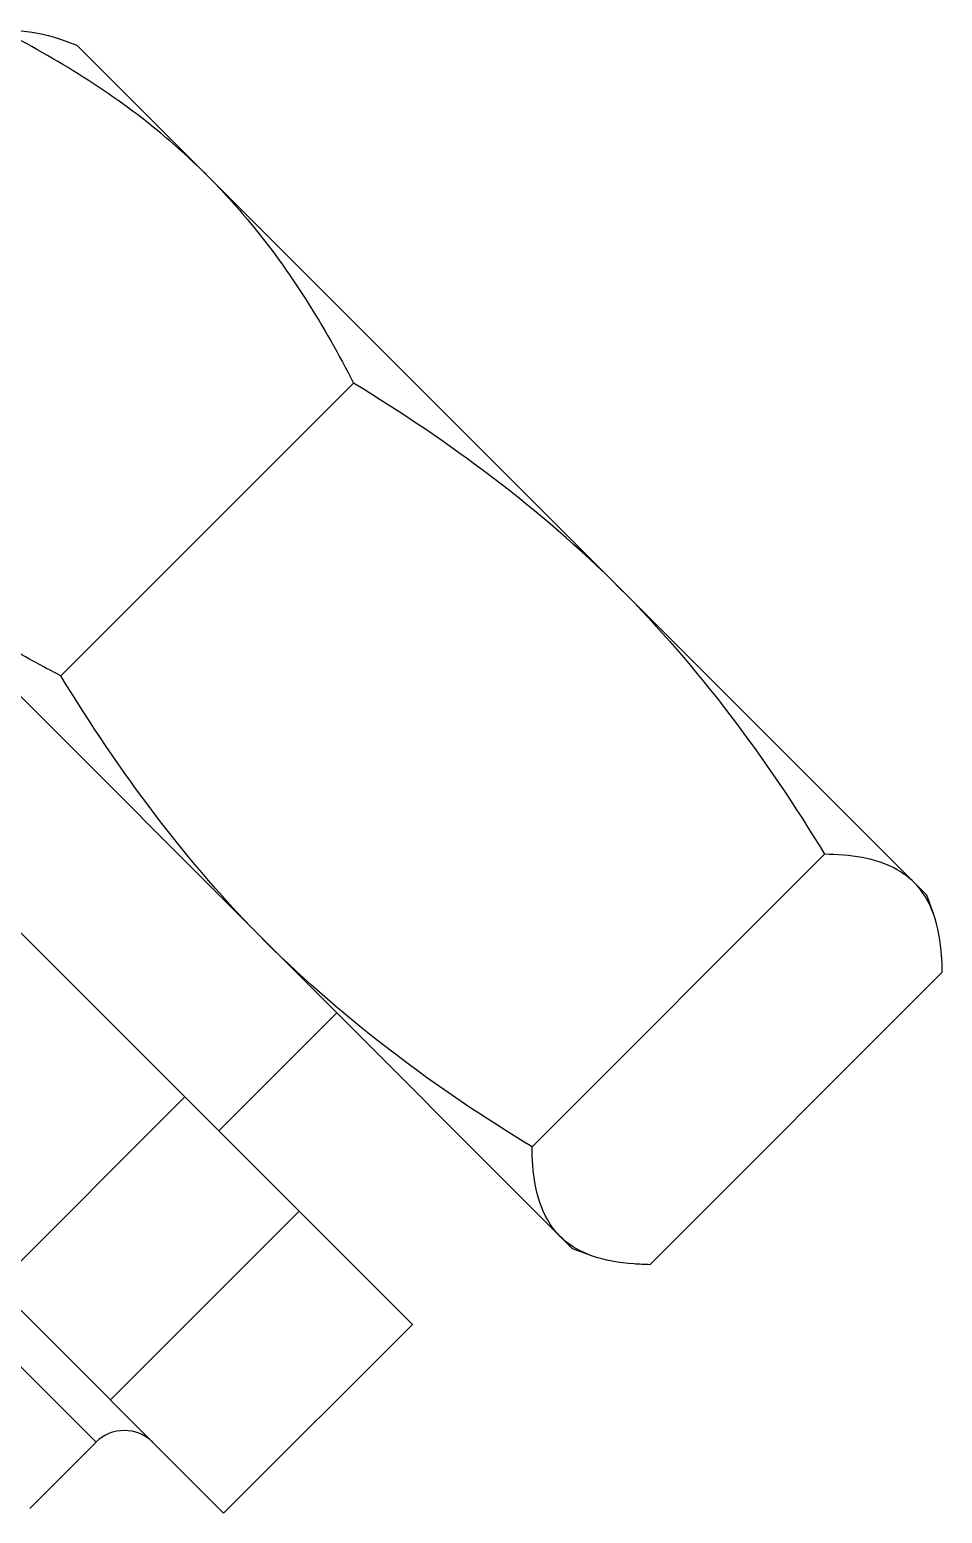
# Model space of a CAD drawing. Extents: x -1396510 to 1250330, y -1892470 to 1623980.
# Drawn here: x -1172589.5 to -1172524.4, y -61096.2 to -60990.3 of the extents above; entities that cross this region are included whole.
import ezdxf

# ---------------------------------------------------------------- set-up
doc = ezdxf.new("R2010")
doc.units = 0
doc.header["$LTSCALE"] = 1000
doc.header["$MEASUREMENT"] = 0

msp = doc.modelspace()

# ---------------------------------------------------------------- linework, layer by layer
at = {"linetype": 'Continuous'}
for p, q in [((-1172586.06, -60991.48), (-1172587.44, -60990.98)), ((-1172525.48, -61052.06), (-1172586.06, -60991.48)), ((-1172566.35, -61015.56), (-1172587.23, -61036.43)), ((-1172550.73, -61077.3), (-1172611.31, -61016.72)), ((-1172616.71, -61028.15), (-1172562.15, -61082.7)), ((-1172575.62, -61096.16), (-1172630.17, -61041.61)), ((-1172532.75, -61049.16), (-1172553.62, -61070.03)), ((-1172625.11, -61050.71), (-1172584.72, -61091.1)), ((-1172525.48, -61052.06), (-1172524.98, -61053.44)), ((-1172524.36, -61057.56), (-1172545.23, -61078.43)), ((-1172567.55, -61060.47), (-1172575.97, -61068.89)), ((-1172578.38, -61066.47), (-1172591.84, -61079.93)), ((-1172570.23, -61074.62), (-1172583.69, -61088.08)), ((-1172549.35, -61077.8), (-1172550.73, -61077.3)), ((-1172562.15, -61082.7), (-1172575.62, -61096.16)), ((-1172589.39, -61095.78), (-1172584.72, -61091.1)), ((-1172589.45, -61095.78), (-1172589.39, -61095.78))]:
    msp.add_line(p, q, dxfattribs=at)
msp.add_arc((-1172582.7, -61093.12), 2.86, 44.9999, 135.0001, dxfattribs=at)
for points, knots in [([(-1172591.56, -60990.35), (-1172591.18, -60990.36), (-1172589.78, -60990.41), (-1172588.37, -60990.64), (-1172587.41, -60990.99)], [0, 0, 0, 0, 0.270862, 1, 1, 1, 1]), ([(-1172576.77, -61000.77), (-1172577.83, -60999.71), (-1172582.31, -60995.63), (-1172587.52, -60992.42), (-1172591.56, -60990.35)], [0, 0, 0, 0, 0.248254, 1, 1, 1, 1]), ([(-1172576.77, -61000.77), (-1172575.71, -61001.83), (-1172571.64, -61006.31), (-1172568.42, -61011.51), (-1172566.35, -61015.56)], [0, 0, 0, 0, 0.248254, 1, 1, 1, 1]), ([(-1172587.23, -61036.43), (-1172588.59, -61035.73), (-1172593.89, -61032.85), (-1172598.82, -61029.2), (-1172602.02, -61026.01)], [0, 0, 0, 0, 0.25305, 1, 1, 1, 1]), ([(-1172526.37, -61051.17), (-1172526.73, -61050.82), (-1172528.58, -61049.45), (-1172530.99, -61049.19), (-1172532.75, -61049.16)], [0, 0, 0, 0, 0.22235, 1, 1, 1, 1]), ([(-1172524.99, -61053.4), (-1172525.07, -61053.19), (-1172525.41, -61052.38), (-1172525.91, -61051.63), (-1172526.37, -61051.17)], [0, 0, 0, 0, 0.261173, 1, 1, 1, 1]), ([(-1172524.36, -61057.56), (-1172524.36, -61057.18), (-1172524.42, -61055.77), (-1172524.64, -61054.36), (-1172524.99, -61053.4)], [0, 0, 0, 0, 0.270862, 1, 1, 1, 1]), ([(-1172551.61, -61076.42), (-1172551.97, -61076.06), (-1172553.34, -61074.21), (-1172553.6, -61071.8), (-1172553.62, -61070.03)], [0, 0, 0, 0, 0.22235, 1, 1, 1, 1]), ([(-1172549.38, -61077.79), (-1172549.6, -61077.71), (-1172550.41, -61077.38), (-1172551.15, -61076.87), (-1172551.61, -61076.42)], [0, 0, 0, 0, 0.261173, 1, 1, 1, 1]), ([(-1172545.23, -61078.43), (-1172545.61, -61078.42), (-1172547.01, -61078.37), (-1172548.42, -61078.14), (-1172549.38, -61077.79)], [0, 0, 0, 0, 0.270862, 1, 1, 1, 1])]:
    msp.add_open_spline(points, degree=3, knots=knots, dxfattribs=at)
for points in [[(-1172547.37, -61030.17), (-1172553.02, -61024.53), (-1172559.53, -61019.71), (-1172566.35, -61015.56)], [(-1172547.37, -61030.17), (-1172541.72, -61035.82), (-1172536.91, -61042.34), (-1172532.75, -61049.16)], [(-1172572.61, -61055.42), (-1172578.26, -61049.77), (-1172583.07, -61043.25), (-1172587.23, -61036.43)], [(-1172553.62, -61070.03), (-1172560.44, -61065.88), (-1172566.96, -61061.06), (-1172572.61, -61055.42)]]:
    msp.add_open_spline(points, degree=3, dxfattribs=at)

doc.saveas('drawing.dxf')
